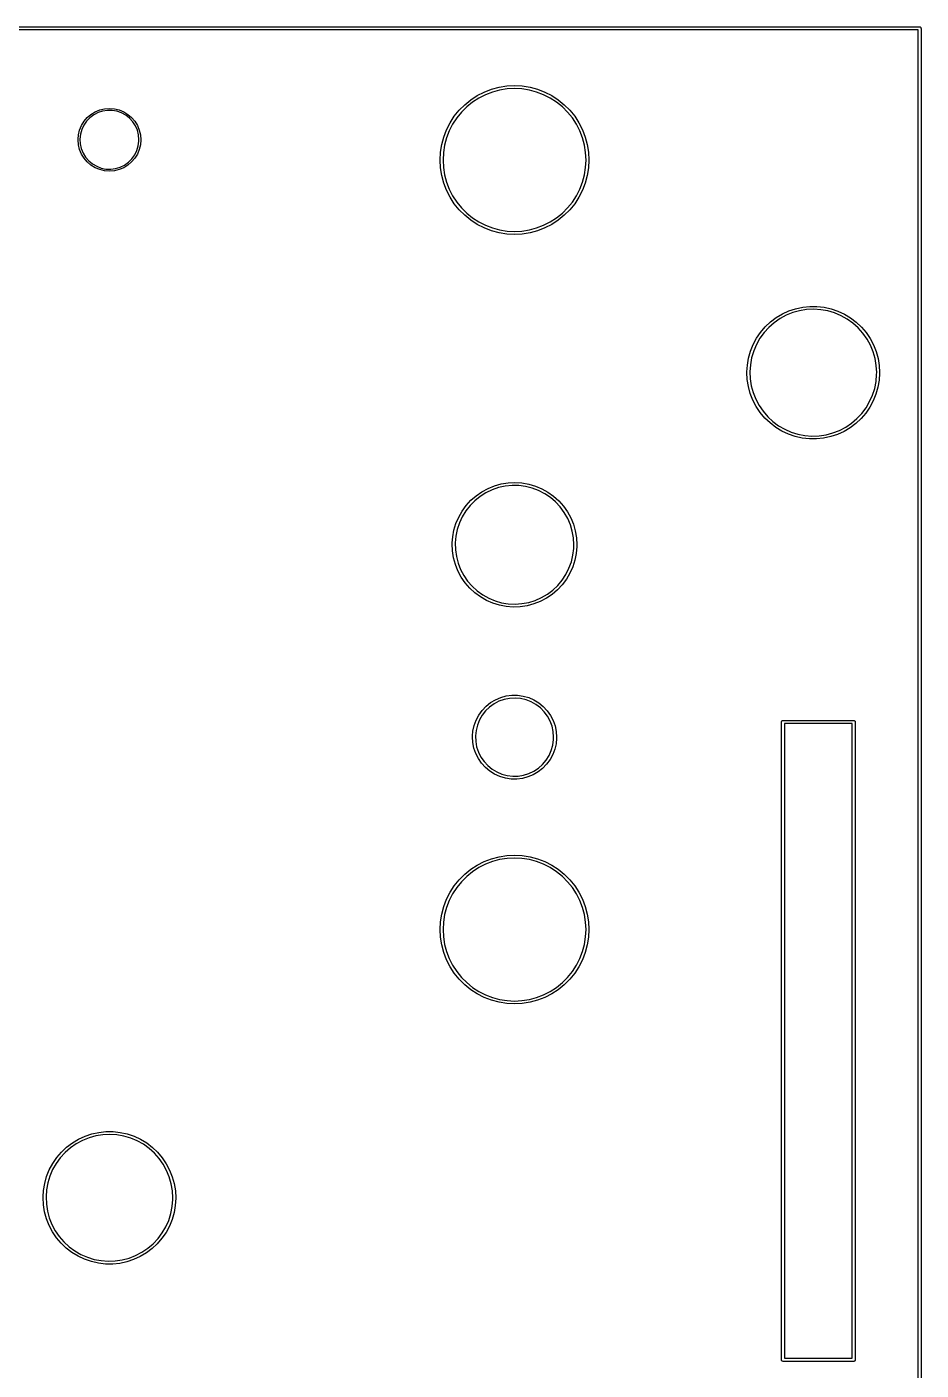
# Model space of a CAD drawing. Extents: x 0 to 80, y -100 to 0.
# Drawn here: x 35.9 to 80.1, y -66.3 to 0.1 of the extents above; entities that cross this region are included whole.
import ezdxf

# ---------------------------------------------------------------- set-up
doc = ezdxf.new("R2010")
doc.units = 0
doc.layers.add('BLACK', color=7, linetype='CONTINUOUS')

msp = doc.modelspace()

# ---------------------------------------------------------------- linework, layer by layer
at = {"layer": 'BLACK', "linetype": 'CONTINUOUS'}
for p, q in [((0, 0.075), (80, 0.075)), ((80, 0.075), (80.0097, 0.07328)), ((80.0097, 0.07328), (80.013, 0.07386)), ((80.013, 0.07386), (80.0159, 0.07219)), ((80.0159, 0.07219), (80.0257, 0.07048)), ((80.0257, 0.07048), (80.0406, 0.05795)), ((80.0406, 0.05795), (80.0575, 0.04821)), ((80.0575, 0.04821), (80.0598, 0.04185)), ((80.0598, 0.04185), (80.065, 0.0375)), ((80.065, 0.0375), (80.0683, 0.01831)), ((80.0683, 0.01831), (80.075, 0)), ((80.075, 0), (80.075, -100)), ((79.925, -0.075), (0.075, -0.075)), ((79.925, -99.925), (79.925, -0.075)), ((58.1625, -3.31736), (58.5052, -3.14272)), ((58.5643, -3.27533), (58.2351, -3.44307)), ((58.5052, -3.14272), (58.8644, -3.00487)), ((58.9092, -3.14292), (58.5643, -3.27533)), ((58.8644, -3.00487), (59.2359, -2.90531)), ((59.2661, -3.0473), (58.9092, -3.14292)), ((59.2359, -2.90531), (59.6159, -2.84513)), ((59.631, -2.9895), (59.2661, -3.0473)), ((59.6159, -2.84513), (60, -2.825)), ((60, -2.97016), (59.631, -2.9895)), ((60, -2.825), (60.3841, -2.84513)), ((60.369, -2.9895), (60, -2.97016)), ((60.7339, -3.0473), (60.369, -2.9895)), ((60.3841, -2.84513), (60.7641, -2.90531)), ((61.0908, -3.14292), (60.7339, -3.0473)), ((60.7641, -2.90531), (61.1356, -3.00487)), ((61.4357, -3.27533), (61.0908, -3.14292)), ((61.1356, -3.00487), (61.4948, -3.14272)), ((61.7649, -3.44307), (61.4357, -3.27533)), ((61.4948, -3.14272), (61.8375, -3.31736)), ((39.521, -4.02586), (39.7575, -3.96908)), ((39.7575, -3.96908), (40, -3.95)), ((40, -3.95), (40.2425, -3.96908)), ((40.2425, -3.96908), (40.479, -4.02586)), ((57.2689, -4.04094), (57.5409, -3.76894)), ((57.6381, -3.87682), (57.3768, -4.13808)), ((57.5409, -3.76894), (57.8399, -3.52686)), ((57.9252, -3.6443), (57.6381, -3.87682)), ((57.8399, -3.52686), (58.1625, -3.31736)), ((58.2351, -3.44307), (57.9252, -3.6443)), ((62.0748, -3.6443), (61.7649, -3.44307)), ((61.8375, -3.31736), (62.1601, -3.52686)), ((62.3619, -3.87682), (62.0748, -3.6443)), ((62.1601, -3.52686), (62.4591, -3.76894)), ((62.6232, -4.13808), (62.3619, -3.87682)), ((62.4591, -3.76894), (62.7311, -4.04094)), ((38.6189, -4.79631), (38.746, -4.58893)), ((38.8693, -4.58436), (38.7349, -4.78133)), ((38.746, -4.58893), (38.904, -4.40398)), ((39.034, -4.41198), (38.8693, -4.58436)), ((38.904, -4.40398), (39.0889, -4.24602)), ((39.2247, -4.26882), (39.034, -4.41198)), ((39.0889, -4.24602), (39.2963, -4.11894)), ((39.4362, -4.15872), (39.2247, -4.26882)), ((39.2963, -4.11894), (39.521, -4.02586)), ((39.6628, -4.08464), (39.4362, -4.15872)), ((39.8985, -4.04857), (39.6628, -4.08464)), ((40.1369, -4.05149), (39.8985, -4.04857)), ((40.3717, -4.0933), (40.1369, -4.05149)), ((40.5964, -4.17289), (40.3717, -4.0933)), ((40.479, -4.02586), (40.7037, -4.11894)), ((40.8052, -4.28812), (40.5964, -4.17289)), ((40.7037, -4.11894), (40.9111, -4.24602)), ((40.9923, -4.4359), (40.8052, -4.28812)), ((40.9111, -4.24602), (41.096, -4.40398)), ((41.1528, -4.61226), (40.9923, -4.4359)), ((41.096, -4.40398), (41.254, -4.58893)), ((41.2823, -4.81245), (41.1528, -4.61226)), ((41.254, -4.58893), (41.3811, -4.79631)), ((56.8174, -4.6625), (57.0269, -4.33989)), ((57.1443, -4.42521), (56.9431, -4.73508)), ((57.0269, -4.33989), (57.2689, -4.04094)), ((57.3768, -4.13808), (57.1443, -4.42521)), ((62.8557, -4.42521), (62.6232, -4.13808)), ((62.7311, -4.04094), (62.9731, -4.33989)), ((63.0569, -4.73508), (62.8557, -4.42521)), ((62.9731, -4.33989), (63.1826, -4.6625)), ((38.4528, -5.46445), (38.4691, -5.25753)), ((38.4691, -5.25753), (38.5259, -5.02102)), ((38.5259, -5.02102), (38.6189, -4.79631)), ((38.5708, -5.22737), (38.5455, -5.46445)), ((38.6345, -4.9976), (38.5708, -5.22737)), ((38.7349, -4.78133), (38.6345, -4.9976)), ((41.3773, -5.03111), (41.2823, -4.81245)), ((41.4354, -5.26237), (41.3773, -5.03111)), ((41.3811, -4.79631), (41.4741, -5.02102)), ((41.455, -5.5), (41.4354, -5.26237)), ((41.4741, -5.02102), (41.5309, -5.25753)), ((41.5309, -5.25753), (41.55, -5.5)), ((56.5049, -5.36436), (56.6427, -5.00524)), ((56.6427, -5.00524), (56.8174, -4.6625)), ((56.7753, -5.06429), (56.6429, -5.40922)), ((56.9431, -4.73508), (56.7753, -5.06429)), ((63.2247, -5.06429), (63.0569, -4.73508)), ((63.1826, -4.6625), (63.3573, -5.00524)), ((63.3571, -5.40922), (63.2247, -5.06429)), ((63.3573, -5.00524), (63.4951, -5.36436)), ((38.45, -5.5), (38.4528, -5.46445)), ((38.4691, -5.74247), (38.45, -5.5)), ((38.5259, -5.97898), (38.4691, -5.74247)), ((38.5455, -5.46445), (38.5592, -5.70249)), ((38.5592, -5.70249), (38.6116, -5.93509)), ((38.6116, -5.93509), (38.7013, -6.15601)), ((41.3528, -6.03561), (41.4221, -5.80747)), ((41.4221, -5.80747), (41.4532, -5.57107)), ((41.4532, -5.57107), (41.455, -5.5)), ((41.5309, -5.74247), (41.4741, -5.97898)), ((41.55, -5.5), (41.5309, -5.74247)), ((56.3451, -6.11586), (56.4053, -5.73592)), ((56.4053, -5.73592), (56.5049, -5.36436)), ((56.5473, -5.7661), (56.4895, -6.13103)), ((56.6429, -5.40922), (56.5473, -5.7661)), ((63.4527, -5.7661), (63.3571, -5.40922)), ((63.5105, -6.13103), (63.4527, -5.7661)), ((63.4951, -5.36436), (63.5947, -5.73592)), ((63.5947, -5.73592), (63.6549, -6.11586)), ((38.6189, -6.20369), (38.5259, -5.97898)), ((38.746, -6.41107), (38.6189, -6.20369)), ((38.7013, -6.15601), (38.8259, -6.35931)), ((38.904, -6.59602), (38.746, -6.41107)), ((38.8259, -6.35931), (38.982, -6.53954)), ((39.0889, -6.75398), (38.904, -6.59602)), ((38.982, -6.53954), (39.1655, -6.69184)), ((40.745, -6.74976), (40.9391, -6.6113)), ((41.096, -6.59602), (40.9111, -6.75398)), ((40.9391, -6.6113), (41.108, -6.44299)), ((41.254, -6.41107), (41.096, -6.59602)), ((41.108, -6.44299), (41.2472, -6.24936)), ((41.2472, -6.24936), (41.3528, -6.03561)), ((41.3811, -6.20369), (41.254, -6.41107)), ((41.4741, -5.97898), (41.3811, -6.20369)), ((56.325, -6.5), (56.3451, -6.11586)), ((56.3451, -6.88414), (56.325, -6.5)), ((56.4895, -6.13103), (56.4702, -6.5)), ((56.4702, -6.5), (56.4895, -6.86897)), ((63.5298, -6.5), (63.5105, -6.13103)), ((63.5105, -6.86897), (63.5298, -6.5)), ((63.6549, -6.11586), (63.675, -6.5)), ((63.675, -6.5), (63.6549, -6.88414)), ((39.2963, -6.88106), (39.0889, -6.75398)), ((39.1655, -6.69184), (39.3713, -6.81214)), ((39.521, -6.97414), (39.2963, -6.88106)), ((39.3713, -6.81214), (39.5941, -6.8972)), ((39.7575, -7.03092), (39.521, -6.97414)), ((39.5941, -6.8972), (39.8277, -6.94473)), ((40, -7.05), (39.7575, -7.03092)), ((39.8277, -6.94473), (40.066, -6.95347)), ((40.2425, -7.03092), (40, -7.05)), ((40.066, -6.95347), (40.3025, -6.92317)), ((40.479, -6.97414), (40.2425, -7.03092)), ((40.3025, -6.92317), (40.5309, -6.85466)), ((40.7037, -6.88106), (40.479, -6.97414)), ((40.5309, -6.85466), (40.745, -6.74976)), ((40.9111, -6.75398), (40.7037, -6.88106)), ((56.4053, -7.26408), (56.3451, -6.88414)), ((56.5049, -7.63564), (56.4053, -7.26408)), ((56.4895, -6.86897), (56.5473, -7.23389)), ((56.5473, -7.23389), (56.6429, -7.59078)), ((63.3571, -7.59078), (63.4527, -7.23389)), ((63.4527, -7.23389), (63.5105, -6.86897)), ((63.5947, -7.26408), (63.4951, -7.63564)), ((63.6549, -6.88414), (63.5947, -7.26408)), ((56.6427, -7.99476), (56.5049, -7.63564)), ((56.6429, -7.59078), (56.7753, -7.93571)), ((56.7753, -7.93571), (56.9431, -8.26492)), ((63.0569, -8.26492), (63.2247, -7.93571)), ((63.2247, -7.93571), (63.3571, -7.59078)), ((63.4951, -7.63564), (63.3573, -7.99476)), ((56.8174, -8.3375), (56.6427, -7.99476)), ((57.0269, -8.66011), (56.8174, -8.3375)), ((56.9431, -8.26492), (57.1443, -8.57479)), ((57.1443, -8.57479), (57.3768, -8.86192)), ((62.6232, -8.86192), (62.8557, -8.57479)), ((62.8557, -8.57479), (63.0569, -8.26492)), ((63.1826, -8.3375), (62.9731, -8.66011)), ((63.3573, -7.99476), (63.1826, -8.3375)), ((57.2689, -8.95905), (57.0269, -8.66011)), ((57.5409, -9.23106), (57.2689, -8.95905)), ((57.3768, -8.86192), (57.6381, -9.12318)), ((57.8399, -9.47314), (57.5409, -9.23106)), ((57.6381, -9.12318), (57.9252, -9.3557)), ((62.0748, -9.3557), (62.3619, -9.12318)), ((62.4591, -9.23106), (62.1601, -9.47314)), ((62.3619, -9.12318), (62.6232, -8.86192)), ((62.7311, -8.95905), (62.4591, -9.23106)), ((62.9731, -8.66011), (62.7311, -8.95905)), ((58.1625, -9.68264), (57.8399, -9.47314)), ((57.9252, -9.3557), (58.2351, -9.55693)), ((58.5052, -9.85728), (58.1625, -9.68264)), ((58.2351, -9.55693), (58.5643, -9.72467)), ((58.8644, -9.99513), (58.5052, -9.85728)), ((58.5643, -9.72467), (58.9092, -9.85708)), ((58.9092, -9.85708), (59.2661, -9.9527)), ((60.7339, -9.9527), (61.0908, -9.85708)), ((61.0908, -9.85708), (61.4357, -9.72467)), ((61.4948, -9.85728), (61.1356, -9.99513)), ((61.4357, -9.72467), (61.7649, -9.55693)), ((61.8375, -9.68264), (61.4948, -9.85728)), ((61.7649, -9.55693), (62.0748, -9.3557)), ((62.1601, -9.47314), (61.8375, -9.68264)), ((59.2359, -10.0947), (58.8644, -9.99513)), ((59.6159, -10.1549), (59.2359, -10.0947)), ((59.2661, -9.9527), (59.631, -10.0105)), ((60, -10.175), (59.6159, -10.1549)), ((59.631, -10.0105), (60, -10.0298)), ((60, -10.0298), (60.369, -10.0105)), ((60.3841, -10.1549), (60, -10.175)), ((60.369, -10.0105), (60.7339, -9.9527)), ((60.7641, -10.0947), (60.3841, -10.1549)), ((61.1356, -9.99513), (60.7641, -10.0947)), ((73.5444, -13.955), (73.8803, -13.8426)), ((73.8803, -13.8426), (74.2264, -13.7671)), ((74.4228, -13.8872), (74.0779, -13.9431)), ((74.2264, -13.7671), (74.5786, -13.7295)), ((74.7719, -13.8702), (74.4228, -13.8872)), ((74.5786, -13.7295), (74.9328, -13.7301)), ((75.1206, -13.8921), (74.7719, -13.8702)), ((74.9328, -13.7301), (75.2849, -13.769)), ((75.4647, -13.9528), (75.1206, -13.8921)), ((75.2849, -13.769), (75.6307, -13.8456)), ((75.6307, -13.8456), (75.9662, -13.9592)), ((72.3783, -14.7415), (72.6361, -14.4986)), ((72.823, -14.5336), (72.5601, -14.7638)), ((72.6361, -14.4986), (72.9186, -14.2849)), ((73.11, -14.3342), (72.823, -14.5336)), ((72.9186, -14.2849), (73.2226, -14.103)), ((73.4173, -14.168), (73.11, -14.3342)), ((73.2226, -14.103), (73.5444, -13.955)), ((73.7413, -14.0371), (73.4173, -14.168)), ((74.0779, -13.9431), (73.7413, -14.0371)), ((75.7999, -14.0514), (75.4647, -13.9528)), ((76.1221, -14.1868), (75.7999, -14.0514)), ((75.9662, -13.9592), (76.2875, -14.1083)), ((76.4271, -14.3573), (76.1221, -14.1868)), ((76.2875, -14.1083), (76.5908, -14.2913)), ((76.7112, -14.5607), (76.4271, -14.3573)), ((76.5908, -14.2913), (76.8726, -14.506)), ((76.9709, -14.7945), (76.7112, -14.5607)), ((76.8726, -14.506), (77.1295, -14.7498)), ((71.9487, -15.3035), (72.1483, -15.0108)), ((72.3245, -15.0218), (72.1191, -15.3045)), ((72.1483, -15.0108), (72.3783, -14.7415)), ((72.5601, -14.7638), (72.3245, -15.0218)), ((77.2029, -15.0559), (76.9709, -14.7945)), ((77.1295, -14.7498), (77.3586, -15.0199)), ((77.4043, -15.3414), (77.2029, -15.0559)), ((77.3586, -15.0199), (77.5572, -15.3133)), ((71.6497, -15.9446), (71.7818, -15.6159)), ((71.7818, -15.6159), (71.9487, -15.3035)), ((71.9465, -15.6083), (71.8088, -15.9295)), ((72.1191, -15.3045), (71.9465, -15.6083)), ((77.5727, -15.6476), (77.4043, -15.3414)), ((77.5572, -15.3133), (77.723, -15.6263)), ((77.7058, -15.9707), (77.5727, -15.6476)), ((77.723, -15.6263), (77.8539, -15.9554)), ((71.4954, -16.6349), (71.5539, -16.2856)), ((71.5539, -16.2856), (71.6497, -15.9446)), ((71.7078, -16.264), (71.6448, -16.6077)), ((71.8088, -15.9295), (71.7078, -16.264)), ((77.8021, -16.3066), (77.7058, -15.9707)), ((77.8604, -16.6511), (77.8021, -16.3066)), ((77.8539, -15.9554), (77.9486, -16.2967)), ((77.9486, -16.2967), (78.0058, -16.6463)), ((71.475, -16.9886), (71.4769, -16.9563)), ((71.4929, -17.3423), (71.475, -16.9886)), ((71.4769, -16.9563), (71.4954, -16.6349)), ((71.6448, -16.6077), (71.6204, -16.9563)), ((71.6204, -16.9563), (71.635, -17.3054)), ((77.8495, -17.4356), (77.8787, -17.0874)), ((77.8799, -17), (77.8604, -16.6511)), ((77.8787, -17.0874), (77.8799, -17)), ((78.0249, -17.0229), (78.0033, -17.3764)), ((78.0058, -16.6463), (78.025, -17)), ((78.025, -17), (78.0249, -17.0229)), ((71.549, -17.6921), (71.4929, -17.3423)), ((71.6424, -18.0338), (71.549, -17.6921)), ((71.635, -17.3054), (71.6885, -17.6507)), ((71.6885, -17.6507), (71.7801, -17.988)), ((77.6759, -18.1115), (77.7816, -17.7784)), ((77.7816, -17.7784), (77.8495, -17.4356)), ((77.9436, -17.7256), (77.8466, -18.0662)), ((78.0033, -17.3764), (77.9436, -17.7256)), ((71.7723, -18.3633), (71.6424, -18.0338)), ((71.9369, -18.6769), (71.7723, -18.3633)), ((71.7801, -17.988), (71.9087, -18.3129)), ((71.9087, -18.3129), (72.0728, -18.6214)), ((77.357, -18.7321), (77.5338, -18.4307)), ((77.5338, -18.4307), (77.6759, -18.1115)), ((77.7133, -18.3944), (77.5454, -18.7063)), ((77.8466, -18.0662), (77.7133, -18.3944)), ((72.1345, -18.9709), (71.9369, -18.6769)), ((72.0728, -18.6214), (72.2702, -18.9097)), ((72.3626, -19.2419), (72.1345, -18.9709)), ((72.2702, -18.9097), (72.4985, -19.1742)), ((72.4985, -19.1742), (72.7549, -19.4116)), ((76.9085, -19.2666), (77.1477, -19.0119)), ((77.3447, -18.9982), (77.1138, -19.2668)), ((77.1477, -19.0119), (77.357, -18.7321)), ((77.5454, -18.7063), (77.3447, -18.9982)), ((72.6187, -19.4866), (72.3626, -19.2419)), ((72.8997, -19.7022), (72.6187, -19.4866)), ((72.7549, -19.4116), (73.0362, -19.619)), ((73.2024, -19.8863), (72.8997, -19.7022)), ((73.0362, -19.619), (73.3388, -19.7937)), ((73.5232, -20.0365), (73.2024, -19.8863)), ((73.3388, -19.7937), (73.659, -19.9336)), ((75.7172, -19.9767), (76.043, -19.8504)), ((76.043, -19.8504), (76.3527, -19.6885)), ((76.5719, -19.7215), (76.2673, -19.9023)), ((76.3527, -19.6885), (76.6423, -19.4931)), ((76.8551, -19.5088), (76.5719, -19.7215)), ((76.6423, -19.4931), (76.9085, -19.2666)), ((77.1138, -19.2668), (76.8551, -19.5088)), ((73.8583, -20.1513), (73.5232, -20.0365)), ((73.659, -19.9336), (73.9928, -20.037)), ((74.2038, -20.2291), (73.8583, -20.1513)), ((73.9928, -20.037), (74.336, -20.1024)), ((74.5558, -20.2692), (74.2038, -20.2291)), ((74.336, -20.1024), (74.6845, -20.1292)), ((74.91, -20.2711), (74.5558, -20.2692)), ((74.6845, -20.1292), (75.0337, -20.117)), ((75.2623, -20.2347), (74.91, -20.2711)), ((75.0337, -20.117), (75.3794, -20.066)), ((75.6087, -20.1604), (75.2623, -20.2347)), ((75.3794, -20.066), (75.7172, -19.9767)), ((75.945, -20.0492), (75.6087, -20.1604)), ((76.2673, -19.9023), (75.945, -20.0492)), ((59.009, -22.5891), (59.3397, -22.4967)), ((59.3397, -22.4967), (59.6786, -22.4418)), ((59.6786, -22.4418), (60.0215, -22.4251)), ((60.0215, -22.4251), (60.3641, -22.4466)), ((60.3641, -22.4466), (60.7022, -22.5062)), ((60.7022, -22.5062), (61.0315, -22.6032)), ((57.8485, -23.303), (58.1068, -23.0769)), ((58.3027, -23.1117), (58.0395, -23.3226)), ((58.1068, -23.0769), (58.3887, -22.8809)), ((58.5885, -22.9325), (58.3027, -23.1117)), ((58.3887, -22.8809), (58.6907, -22.7177)), ((58.8929, -22.7872), (58.5885, -22.9325)), ((58.6907, -22.7177), (59.009, -22.5891)), ((59.2121, -22.678), (58.8929, -22.7872)), ((59.5417, -22.6061), (59.2121, -22.678)), ((59.8773, -22.5726), (59.5417, -22.6061)), ((60.2146, -22.5779), (59.8773, -22.5726)), ((60.549, -22.6219), (60.2146, -22.5779)), ((60.8762, -22.7041), (60.549, -22.6219)), ((61.1917, -22.8234), (60.8762, -22.7041)), ((61.0315, -22.6032), (61.348, -22.7362)), ((61.4915, -22.9781), (61.1917, -22.8234)), ((61.348, -22.7362), (61.6477, -22.9037)), ((61.7714, -23.1662), (61.4915, -22.9781)), ((61.6477, -22.9037), (61.9268, -23.1035)), ((62.0279, -23.3853), (61.7714, -23.1662)), ((61.9268, -23.1035), (62.1819, -23.3332)), ((57.2457, -24.1327), (57.4153, -23.8342)), ((57.4153, -23.8342), (57.617, -23.5565)), ((57.5941, -23.8278), (57.4178, -24.1154)), ((57.8022, -23.5624), (57.5941, -23.8278)), ((57.617, -23.5565), (57.8485, -23.303)), ((58.0395, -23.3226), (57.8022, -23.5624)), ((62.2576, -23.6324), (62.0279, -23.3853)), ((62.1819, -23.3332), (62.4099, -23.59)), ((62.4573, -23.9042), (62.2576, -23.6324)), ((62.4099, -23.59), (62.6077, -23.8705)), ((62.6077, -23.8705), (62.7731, -24.1713)), ((57.0112, -24.7769), (57.1104, -24.4483)), ((57.1104, -24.4483), (57.2457, -24.1327)), ((57.2758, -24.4214), (57.1699, -24.7417)), ((57.4178, -24.1154), (57.2758, -24.4214)), ((62.6244, -24.1972), (62.4573, -23.9042)), ((62.7567, -24.5075), (62.6244, -24.1972)), ((62.8525, -24.8309), (62.7567, -24.5075)), ((62.7731, -24.1713), (62.904, -24.4887)), ((62.904, -24.4887), (62.9986, -24.8187)), ((56.9287, -25.408), (56.9492, -25.1146)), ((56.9492, -25.1146), (57.0112, -24.7769)), ((57.1015, -25.072), (57.0715, -25.408)), ((57.1699, -24.7417), (57.1015, -25.072)), ((62.9105, -25.1632), (62.8525, -24.8309)), ((62.93, -25.5), (62.9105, -25.1632)), ((62.9986, -24.8187), (63.0558, -25.1572)), ((63.0558, -25.1572), (63.075, -25.5)), ((56.9253, -25.4571), (56.9287, -25.408)), ((56.9397, -25.8001), (56.9253, -25.4571)), ((56.9922, -26.1393), (56.9397, -25.8001)), ((57.0715, -25.408), (57.0803, -25.7452)), ((57.0803, -25.7452), (57.1278, -26.0791)), ((62.8837, -26.0189), (62.9242, -25.684)), ((62.9242, -25.684), (62.93, -25.5)), ((63.0738, -25.5859), (63.0451, -25.928)), ((63.075, -25.5), (63.0738, -25.5859)), ((57.0822, -26.4706), (56.9922, -26.1393)), ((57.2086, -26.7898), (57.0822, -26.4706)), ((57.1278, -26.0791), (57.2134, -26.4054)), ((57.2134, -26.4054), (57.336, -26.7197)), ((62.689, -26.6636), (62.8049, -26.3469)), ((62.8049, -26.3469), (62.8837, -26.0189)), ((62.9784, -26.2647), (62.8746, -26.592)), ((63.0451, -25.928), (62.9784, -26.2647)), ((57.3698, -27.0929), (57.2086, -26.7898)), ((57.336, -26.7197), (57.4938, -27.0178)), ((57.5637, -27.3762), (57.3698, -27.0929)), ((57.4938, -27.0178), (57.6849, -27.2958)), ((62.3522, -27.2469), (62.5374, -26.965)), ((62.5374, -26.965), (62.689, -26.6636)), ((62.735, -26.9056), (62.5612, -27.2017)), ((62.8746, -26.592), (62.735, -26.9056)), ((57.788, -27.6361), (57.5637, -27.3762)), ((57.6849, -27.2958), (57.9066, -27.55)), ((58.0399, -27.8693), (57.788, -27.6361)), ((57.9066, -27.55), (58.1561, -27.777)), ((58.1561, -27.777), (58.4301, -27.9738)), ((61.6214, -27.9404), (61.8912, -27.7379)), ((62.1206, -27.7268), (61.8591, -27.9493)), ((61.8912, -27.7379), (62.1358, -27.5057)), ((62.3556, -27.4766), (62.1206, -27.7268)), ((62.1358, -27.5057), (62.3522, -27.2469)), ((62.5612, -27.2017), (62.3556, -27.4766)), ((58.3162, -28.073), (58.0399, -27.8693)), ((58.6136, -28.2447), (58.3162, -28.073)), ((58.4301, -27.9738), (58.7248, -28.1379)), ((58.9281, -28.3821), (58.6136, -28.2447)), ((58.7248, -28.1379), (59.0364, -28.267)), ((59.2561, -28.4837), (58.9281, -28.3821)), ((59.0364, -28.267), (59.3608, -28.3594)), ((59.5933, -28.548), (59.2561, -28.4837)), ((59.3608, -28.3594), (59.6937, -28.4139)), ((59.6937, -28.4139), (60.0307, -28.4298)), ((60.0307, -28.4298), (60.3672, -28.4069)), ((60.6183, -28.5122), (60.2787, -28.5623)), ((60.3672, -28.4069), (60.6989, -28.3454)), ((60.9502, -28.4245), (60.6183, -28.5122)), ((60.6989, -28.3454), (61.0213, -28.2462)), ((61.2703, -28.3004), (60.9502, -28.4245)), ((61.0213, -28.2462), (61.3302, -28.1106)), ((61.5745, -28.1413), (61.2703, -28.3004)), ((61.3302, -28.1106), (61.6214, -27.9404)), ((61.8591, -27.9493), (61.5745, -28.1413)), ((59.9356, -28.5743), (59.5933, -28.548)), ((60.2787, -28.5623), (59.9356, -28.5743)), ((58.8158, -33.2961), (59.058, -33.1512)), ((59.058, -33.1512), (59.3176, -33.0404)), ((59.4907, -33.1385), (59.2335, -33.2288)), ((59.3176, -33.0404), (59.5899, -32.9659)), ((59.7581, -33.0853), (59.4907, -33.1385)), ((59.5899, -32.9659), (59.8697, -32.9291)), ((60.0303, -33.0703), (59.7581, -33.0853)), ((59.8697, -32.9291), (60.152, -32.9306)), ((60.3019, -33.0938), (60.0303, -33.0703)), ((60.152, -32.9306), (60.4314, -32.9703)), ((60.5675, -33.1554), (60.3019, -33.0938)), ((60.4314, -32.9703), (60.7029, -33.0477)), ((60.8217, -33.2538), (60.5675, -33.1554)), ((60.7029, -33.0477), (60.9613, -33.1611)), ((60.9613, -33.1611), (61.202, -33.3086)), ((58.2365, -33.9066), (58.4012, -33.6773)), ((58.4012, -33.6773), (58.5955, -33.4726)), ((58.5726, -33.7011), (58.4038, -33.9152)), ((58.7698, -33.513), (58.5726, -33.7011)), ((58.5955, -33.4726), (58.8158, -33.2961)), ((58.9916, -33.3545), (58.7698, -33.513)), ((59.2335, -33.2288), (58.9916, -33.3545)), ((61.0596, -33.387), (60.8217, -33.2538)), ((61.2763, -33.5523), (61.0596, -33.387)), ((61.202, -33.3086), (61.4204, -33.4874)), ((61.4675, -33.7466), (61.2763, -33.5523)), ((61.4204, -33.4874), (61.6126, -33.6942)), ((61.6295, -33.9659), (61.4675, -33.7466)), ((61.6126, -33.6942), (61.7749, -33.9251)), ((57.9473, -34.6969), (58.0074, -34.4211)), ((58.0074, -34.4211), (58.1044, -34.156)), ((58.1645, -34.4036), (58.0988, -34.6682)), ((58.1044, -34.156), (58.2365, -33.9066)), ((58.2669, -34.151), (58.1645, -34.4036)), ((58.4038, -33.9152), (58.2669, -34.151)), ((61.7589, -34.2058), (61.6295, -33.9659)), ((61.8533, -34.4616), (61.7589, -34.2058)), ((61.7749, -33.9251), (61.9043, -34.1759)), ((61.9107, -34.7281), (61.8533, -34.4616)), ((61.9043, -34.1759), (61.9986, -34.442)), ((61.9986, -34.442), (62.0558, -34.7184)), ((73.175, -34.25), (73.1767, -34.2403)), ((73.175, -65.75), (73.175, -34.25)), ((73.1761, -34.237), (73.1778, -34.2341)), ((73.1767, -34.2403), (73.1761, -34.237)), ((73.1778, -34.2341), (73.1795, -34.2243)), ((73.1795, -34.2243), (73.192, -34.2094)), ((73.192, -34.2094), (73.2018, -34.1925)), ((73.2018, -34.1925), (73.2082, -34.1902)), ((73.2082, -34.1902), (73.2125, -34.185)), ((73.2125, -34.185), (73.2317, -34.1817)), ((73.2317, -34.1817), (73.25, -34.175)), ((73.25, -34.175), (76.75, -34.175)), ((73.325, -34.325), (73.325, -65.675)), ((76.675, -34.325), (73.325, -34.325)), ((76.675, -65.675), (76.675, -34.325)), ((76.75, -34.175), (76.7597, -34.1767)), ((76.7597, -34.1767), (76.763, -34.1761)), ((76.763, -34.1761), (76.7659, -34.1778)), ((76.7659, -34.1778), (76.7757, -34.1795)), ((76.7757, -34.1795), (76.7906, -34.192)), ((76.7906, -34.192), (76.8075, -34.2018)), ((76.8075, -34.2018), (76.8098, -34.2081)), ((76.8098, -34.2081), (76.815, -34.2125)), ((76.815, -34.2125), (76.8183, -34.2317)), ((76.8183, -34.2317), (76.825, -34.25)), ((76.825, -34.25), (76.825, -65.75)), ((57.9251, -34.9783), (57.9282, -34.9394)), ((57.9414, -35.2601), (57.9251, -34.9783)), ((57.9282, -34.9394), (57.9473, -34.6969)), ((58.0988, -34.6682), (58.071, -34.9394)), ((58.071, -34.9394), (58.0817, -35.2118)), ((61.8898, -35.3914), (61.9261, -35.1212)), ((61.9299, -35), (61.9107, -34.7281)), ((61.9261, -35.1212), (61.9299, -35)), ((62.0745, -35.0435), (62.0495, -35.3246)), ((62.0558, -34.7184), (62.075, -35)), ((62.075, -35), (62.0745, -35.0435)), ((57.9957, -35.5371), (57.9414, -35.2601)), ((58.0871, -35.8041), (57.9957, -35.5371)), ((58.0817, -35.2118), (58.1307, -35.48)), ((58.214, -36.0563), (58.0871, -35.8041)), ((58.1307, -35.48), (58.217, -35.7385)), ((58.217, -35.7385), (58.3388, -35.9824)), ((61.7056, -35.9031), (61.8158, -35.6537)), ((61.8158, -35.6537), (61.8898, -35.3914)), ((61.9864, -35.5997), (61.8867, -35.8638)), ((62.0495, -35.3246), (61.9864, -35.5997)), ((58.3738, -36.2889), (58.214, -36.0563)), ((58.3388, -35.9824), (58.4938, -36.2067)), ((58.5638, -36.4977), (58.3738, -36.2889)), ((58.4938, -36.2067), (58.6789, -36.4068)), ((58.6789, -36.4068), (58.8903, -36.579)), ((61.1829, -36.5249), (61.3859, -36.3431)), ((61.3859, -36.3431), (61.5613, -36.1344)), ((61.5849, -36.3393), (61.3884, -36.542)), ((61.5613, -36.1344), (61.7056, -35.9031)), ((61.752, -36.1118), (61.5849, -36.3393)), ((61.8867, -35.8638), (61.752, -36.1118)), ((58.7803, -36.6787), (58.5638, -36.4977)), ((59.0195, -36.8287), (58.7803, -36.6787)), ((58.8903, -36.579), (59.1238, -36.7196)), ((59.2767, -36.9449), (59.0195, -36.8287)), ((59.1238, -36.7196), (59.3749, -36.8259)), ((59.5474, -37.025), (59.2767, -36.9449)), ((59.3749, -36.8259), (59.6384, -36.8957)), ((59.8264, -37.0677), (59.5474, -37.025)), ((59.6384, -36.8957), (59.9091, -36.9278)), ((60.1086, -37.0722), (59.8264, -37.0677)), ((59.9091, -36.9278), (60.1816, -36.9214)), ((60.3888, -37.0382), (60.1086, -37.0722)), ((60.1816, -36.9214), (60.4505, -36.8766)), ((60.6618, -36.9666), (60.3888, -37.0382)), ((60.4505, -36.8766), (60.7104, -36.7944)), ((60.9226, -36.8586), (60.6618, -36.9666)), ((60.7104, -36.7944), (60.9562, -36.6764)), ((61.1663, -36.7162), (60.9226, -36.8586)), ((60.9562, -36.6764), (61.1829, -36.5249)), ((61.3884, -36.542), (61.1663, -36.7162)), ((58.5052, -41.1427), (58.8644, -41.0049)), ((58.8644, -41.0049), (59.2359, -40.9053)), ((59.2661, -41.0473), (58.9092, -41.1429)), ((59.2359, -40.9053), (59.6159, -40.8451)), ((59.631, -40.9895), (59.2661, -41.0473)), ((59.6159, -40.8451), (60, -40.825)), ((60, -40.9702), (59.631, -40.9895)), ((60, -40.825), (60.3841, -40.8451)), ((60.369, -40.9895), (60, -40.9702)), ((60.7339, -41.0473), (60.369, -40.9895)), ((60.3841, -40.8451), (60.7641, -40.9053)), ((61.0908, -41.1429), (60.7339, -41.0473)), ((60.7641, -40.9053), (61.1356, -41.0049)), ((61.1356, -41.0049), (61.4948, -41.1427)), ((57.2689, -42.0409), (57.5409, -41.7689)), ((57.5409, -41.7689), (57.8399, -41.5269)), ((57.9252, -41.6443), (57.6381, -41.8768)), ((57.8399, -41.5269), (58.1625, -41.3174)), ((58.2351, -41.4431), (57.9252, -41.6443)), ((58.1625, -41.3174), (58.5052, -41.1427)), ((58.5643, -41.2753), (58.2351, -41.4431)), ((58.9092, -41.1429), (58.5643, -41.2753)), ((61.4357, -41.2753), (61.0908, -41.1429)), ((61.7649, -41.4431), (61.4357, -41.2753)), ((61.4948, -41.1427), (61.8375, -41.3174)), ((62.0748, -41.6443), (61.7649, -41.4431)), ((61.8375, -41.3174), (62.1601, -41.5269)), ((62.3619, -41.8768), (62.0748, -41.6443)), ((62.1601, -41.5269), (62.4591, -41.7689)), ((62.4591, -41.7689), (62.7311, -42.0409)), ((56.8174, -42.6625), (57.0269, -42.3399)), ((57.1443, -42.4252), (56.9431, -42.7351)), ((57.0269, -42.3399), (57.2689, -42.0409)), ((57.3768, -42.1381), (57.1443, -42.4252)), ((57.6381, -41.8768), (57.3768, -42.1381)), ((62.6232, -42.1381), (62.3619, -41.8768)), ((62.8557, -42.4252), (62.6232, -42.1381)), ((62.7311, -42.0409), (62.9731, -42.3399)), ((63.0569, -42.7351), (62.8557, -42.4252)), ((62.9731, -42.3399), (63.1826, -42.6625)), ((56.5049, -43.3644), (56.6427, -43.0052)), ((56.6427, -43.0052), (56.8174, -42.6625)), ((56.7753, -43.0643), (56.6429, -43.4092)), ((56.9431, -42.7351), (56.7753, -43.0643)), ((63.2247, -43.0643), (63.0569, -42.7351)), ((63.1826, -42.6625), (63.3573, -43.0052)), ((63.3571, -43.4092), (63.2247, -43.0643)), ((63.3573, -43.0052), (63.4951, -43.3644)), ((56.3451, -44.1159), (56.4053, -43.7359)), ((56.4053, -43.7359), (56.5049, -43.3644)), ((56.5473, -43.7661), (56.4895, -44.131)), ((56.6429, -43.4092), (56.5473, -43.7661)), ((63.4527, -43.7661), (63.3571, -43.4092)), ((63.5105, -44.131), (63.4527, -43.7661)), ((63.4951, -43.3644), (63.5947, -43.7359)), ((63.5947, -43.7359), (63.6549, -44.1159)), ((56.325, -44.5), (56.3451, -44.1159)), ((56.4895, -44.131), (56.4702, -44.5)), ((63.5298, -44.5), (63.5105, -44.131)), ((63.6549, -44.1159), (63.675, -44.5)), ((56.3451, -44.8841), (56.325, -44.5)), ((56.4053, -45.2641), (56.3451, -44.8841)), ((56.4702, -44.5), (56.4895, -44.869)), ((56.4895, -44.869), (56.5473, -45.2339)), ((63.4527, -45.2339), (63.5105, -44.869)), ((63.5105, -44.869), (63.5298, -44.5)), ((63.6549, -44.8841), (63.5947, -45.2641)), ((63.675, -44.5), (63.6549, -44.8841)), ((56.5049, -45.6356), (56.4053, -45.2641)), ((56.6427, -45.9948), (56.5049, -45.6356)), ((56.5473, -45.2339), (56.6429, -45.5908)), ((56.6429, -45.5908), (56.7753, -45.9357)), ((63.2247, -45.9357), (63.3571, -45.5908)), ((63.3571, -45.5908), (63.4527, -45.2339)), ((63.4951, -45.6356), (63.3573, -45.9948)), ((63.5947, -45.2641), (63.4951, -45.6356)), ((56.8174, -46.3375), (56.6427, -45.9948)), ((56.7753, -45.9357), (56.9431, -46.2649)), ((57.0269, -46.6601), (56.8174, -46.3375)), ((56.9431, -46.2649), (57.1443, -46.5748)), ((62.8557, -46.5748), (63.0569, -46.2649)), ((63.1826, -46.3375), (62.9731, -46.6601)), ((63.0569, -46.2649), (63.2247, -45.9357)), ((63.3573, -45.9948), (63.1826, -46.3375)), ((57.2689, -46.9591), (57.0269, -46.6601)), ((57.1443, -46.5748), (57.3768, -46.8619)), ((57.5409, -47.2311), (57.2689, -46.9591)), ((57.3768, -46.8619), (57.6381, -47.1232)), ((62.3619, -47.1232), (62.6232, -46.8619)), ((62.7311, -46.9591), (62.4591, -47.2311)), ((62.6232, -46.8619), (62.8557, -46.5748)), ((62.9731, -46.6601), (62.7311, -46.9591)), ((57.8399, -47.4731), (57.5409, -47.2311)), ((57.6381, -47.1232), (57.9252, -47.3557)), ((58.1625, -47.6826), (57.8399, -47.4731)), ((57.9252, -47.3557), (58.2351, -47.5569)), ((58.5052, -47.8573), (58.1625, -47.6826)), ((58.2351, -47.5569), (58.5643, -47.7247)), ((58.5643, -47.7247), (58.9092, -47.8571)), ((61.0908, -47.8571), (61.4357, -47.7247)), ((61.4357, -47.7247), (61.7649, -47.5569)), ((61.8375, -47.6826), (61.4948, -47.8573)), ((61.7649, -47.5569), (62.0748, -47.3557)), ((62.1601, -47.4731), (61.8375, -47.6826)), ((62.0748, -47.3557), (62.3619, -47.1232)), ((62.4591, -47.2311), (62.1601, -47.4731)), ((58.8644, -47.9951), (58.5052, -47.8573)), ((59.2359, -48.0947), (58.8644, -47.9951)), ((58.9092, -47.8571), (59.2661, -47.9527)), ((59.6159, -48.1549), (59.2359, -48.0947)), ((59.2661, -47.9527), (59.631, -48.0105)), ((60, -48.175), (59.6159, -48.1549)), ((59.631, -48.0105), (60, -48.0298)), ((60, -48.0298), (60.369, -48.0105)), ((60.3841, -48.1549), (60, -48.175)), ((60.369, -48.0105), (60.7339, -47.9527)), ((60.7641, -48.0947), (60.3841, -48.1549)), ((60.7339, -47.9527), (61.0908, -47.8571)), ((61.1356, -47.9951), (60.7641, -48.0947)), ((61.4948, -47.8573), (61.1356, -47.9951)), ((37.8861, -55.2486), (38.1686, -55.0349)), ((38.1686, -55.0349), (38.4726, -54.853)), ((38.6673, -54.918), (38.36, -55.0842)), ((38.4726, -54.853), (38.7944, -54.705)), ((38.9913, -54.7871), (38.6673, -54.918)), ((38.7944, -54.705), (39.1303, -54.5926)), ((39.3279, -54.6931), (38.9913, -54.7871)), ((39.1303, -54.5926), (39.4764, -54.5171)), ((39.6728, -54.6372), (39.3279, -54.6931)), ((39.4764, -54.5171), (39.8286, -54.4795)), ((40.0219, -54.6202), (39.6728, -54.6372)), ((39.8286, -54.4795), (40.1828, -54.4801)), ((40.3706, -54.6421), (40.0219, -54.6202)), ((40.1828, -54.4801), (40.5349, -54.519)), ((40.7147, -54.7028), (40.3706, -54.6421)), ((40.5349, -54.519), (40.8807, -54.5956)), ((41.0499, -54.8014), (40.7147, -54.7028)), ((40.8807, -54.5956), (41.2162, -54.7092)), ((41.3721, -54.9368), (41.0499, -54.8014)), ((41.2162, -54.7092), (41.5375, -54.8583)), ((41.6771, -55.1073), (41.3721, -54.9368)), ((41.5375, -54.8583), (41.8408, -55.0413)), ((41.8408, -55.0413), (42.1226, -55.256)), ((37.3983, -55.7608), (37.6283, -55.4915)), ((37.8101, -55.5138), (37.5745, -55.7718)), ((37.6283, -55.4915), (37.8861, -55.2486)), ((38.073, -55.2836), (37.8101, -55.5138)), ((38.36, -55.0842), (38.073, -55.2836)), ((41.9612, -55.3107), (41.6771, -55.1073)), ((42.2209, -55.5445), (41.9612, -55.3107)), ((42.1226, -55.256), (42.3795, -55.4998)), ((42.4529, -55.8059), (42.2209, -55.5445)), ((42.3795, -55.4998), (42.6086, -55.7699)), ((36.8997, -56.6946), (37.0318, -56.3659)), ((37.0318, -56.3659), (37.1987, -56.0535)), ((37.1965, -56.3583), (37.0588, -56.6795)), ((37.3691, -56.0545), (37.1965, -56.3583)), ((37.1987, -56.0535), (37.3983, -55.7608)), ((37.5745, -55.7718), (37.3691, -56.0545)), ((42.6543, -56.0914), (42.4529, -55.8059)), ((42.6086, -55.7699), (42.8072, -56.0632)), ((42.8227, -56.3976), (42.6543, -56.0914)), ((42.8072, -56.0632), (42.973, -56.3763)), ((42.973, -56.3763), (43.1039, -56.7054)), ((36.7454, -57.3849), (36.8039, -57.0356)), ((36.8039, -57.0356), (36.8997, -56.6946)), ((36.9578, -57.014), (36.8948, -57.3577)), ((37.0588, -56.6795), (36.9578, -57.014)), ((42.9558, -56.7207), (42.8227, -56.3976)), ((43.0521, -57.0566), (42.9558, -56.7207)), ((43.1039, -56.7054), (43.1986, -57.0467)), ((36.725, -57.7386), (36.7269, -57.7063)), ((36.7269, -57.7063), (36.7454, -57.3849)), ((36.8948, -57.3577), (36.8704, -57.7063)), ((36.8704, -57.7063), (36.885, -58.0554)), ((43.1104, -57.4011), (43.0521, -57.0566)), ((43.1299, -57.75), (43.1104, -57.4011)), ((43.1986, -57.0467), (43.2558, -57.3963)), ((43.2558, -57.3963), (43.275, -57.75)), ((36.7429, -58.0923), (36.725, -57.7386)), ((36.799, -58.4421), (36.7429, -58.0923)), ((36.885, -58.0554), (36.9385, -58.4007)), ((43.0316, -58.5284), (43.0995, -58.1856)), ((43.0995, -58.1856), (43.1287, -57.8374)), ((43.1287, -57.8374), (43.1299, -57.75)), ((43.2533, -58.1264), (43.1936, -58.4756)), ((43.2749, -57.7729), (43.2533, -58.1264)), ((43.275, -57.75), (43.2749, -57.7729)), ((36.8924, -58.7838), (36.799, -58.4421)), ((37.0223, -59.1133), (36.8924, -58.7838)), ((36.9385, -58.4007), (37.0301, -58.738)), ((37.0301, -58.738), (37.1587, -59.0629)), ((42.7838, -59.1807), (42.9259, -58.8615)), ((42.9259, -58.8615), (43.0316, -58.5284)), ((43.0966, -58.8162), (42.9633, -59.1444)), ((43.1936, -58.4756), (43.0966, -58.8162)), ((37.1869, -59.4269), (37.0223, -59.1133)), ((37.1587, -59.0629), (37.3228, -59.3714)), ((37.3845, -59.7209), (37.1869, -59.4269)), ((37.3228, -59.3714), (37.5202, -59.6597)), ((37.5202, -59.6597), (37.7485, -59.9242)), ((42.3977, -59.7619), (42.607, -59.4821)), ((42.7954, -59.4563), (42.5947, -59.7482)), ((42.607, -59.4821), (42.7838, -59.1807)), ((42.9633, -59.1444), (42.7954, -59.4563)), ((37.6126, -59.9919), (37.3845, -59.7209)), ((37.8687, -60.2366), (37.6126, -59.9919)), ((37.7485, -59.9242), (38.0049, -60.1616)), ((38.1497, -60.4522), (37.8687, -60.2366)), ((38.0049, -60.1616), (38.2862, -60.369)), ((41.6027, -60.4385), (41.8923, -60.2431)), ((42.1051, -60.2588), (41.8219, -60.4715)), ((41.8923, -60.2431), (42.1585, -60.0166)), ((42.3638, -60.0168), (42.1051, -60.2588)), ((42.1585, -60.0166), (42.3977, -59.7619)), ((42.5947, -59.7482), (42.3638, -60.0168)), ((38.4524, -60.6363), (38.1497, -60.4522)), ((38.2862, -60.369), (38.5888, -60.5437)), ((38.7732, -60.7865), (38.4524, -60.6363)), ((38.5888, -60.5437), (38.909, -60.6836)), ((39.1083, -60.9013), (38.7732, -60.7865)), ((38.909, -60.6836), (39.2428, -60.787)), ((39.4538, -60.9791), (39.1083, -60.9013)), ((39.2428, -60.787), (39.586, -60.8524)), ((39.8058, -61.0192), (39.4538, -60.9791)), ((39.586, -60.8524), (39.9345, -60.8792)), ((40.16, -61.0211), (39.8058, -61.0192)), ((39.9345, -60.8792), (40.2837, -60.867)), ((40.5123, -60.9847), (40.16, -61.0211)), ((40.2837, -60.867), (40.6294, -60.816)), ((40.8587, -60.9104), (40.5123, -60.9847)), ((40.6294, -60.816), (40.9672, -60.7267)), ((41.195, -60.7992), (40.8587, -60.9104)), ((40.9672, -60.7267), (41.293, -60.6004)), ((41.5173, -60.6523), (41.195, -60.7992)), ((41.293, -60.6004), (41.6027, -60.4385)), ((41.8219, -60.4715), (41.5173, -60.6523)), ((73.1817, -65.7683), (73.175, -65.75)), ((73.185, -65.7875), (73.1817, -65.7683)), ((73.1902, -65.7918), (73.185, -65.7875)), ((73.1925, -65.7982), (73.1902, -65.7918)), ((73.2094, -65.808), (73.1925, -65.7982)), ((73.2243, -65.8205), (73.2094, -65.808)), ((73.2341, -65.8222), (73.2243, -65.8205)), ((73.237, -65.8239), (73.2341, -65.8222)), ((73.2403, -65.8233), (73.237, -65.8239)), ((73.25, -65.825), (73.2403, -65.8233)), ((76.75, -65.825), (73.25, -65.825)), ((73.325, -65.675), (76.675, -65.675)), ((76.7683, -65.8183), (76.75, -65.825)), ((76.7875, -65.815), (76.7683, -65.8183)), ((76.7918, -65.8098), (76.7875, -65.815)), ((76.7982, -65.8075), (76.7918, -65.8098)), ((76.808, -65.7906), (76.7982, -65.8075)), ((76.8205, -65.7757), (76.808, -65.7906)), ((76.8222, -65.7659), (76.8205, -65.7757)), ((76.8239, -65.763), (76.8222, -65.7659)), ((76.825, -65.75), (76.8233, -65.7597)), ((76.8233, -65.7597), (76.8239, -65.763))]:
    msp.add_line(p, q, dxfattribs=at)

doc.saveas('drawing.dxf')
